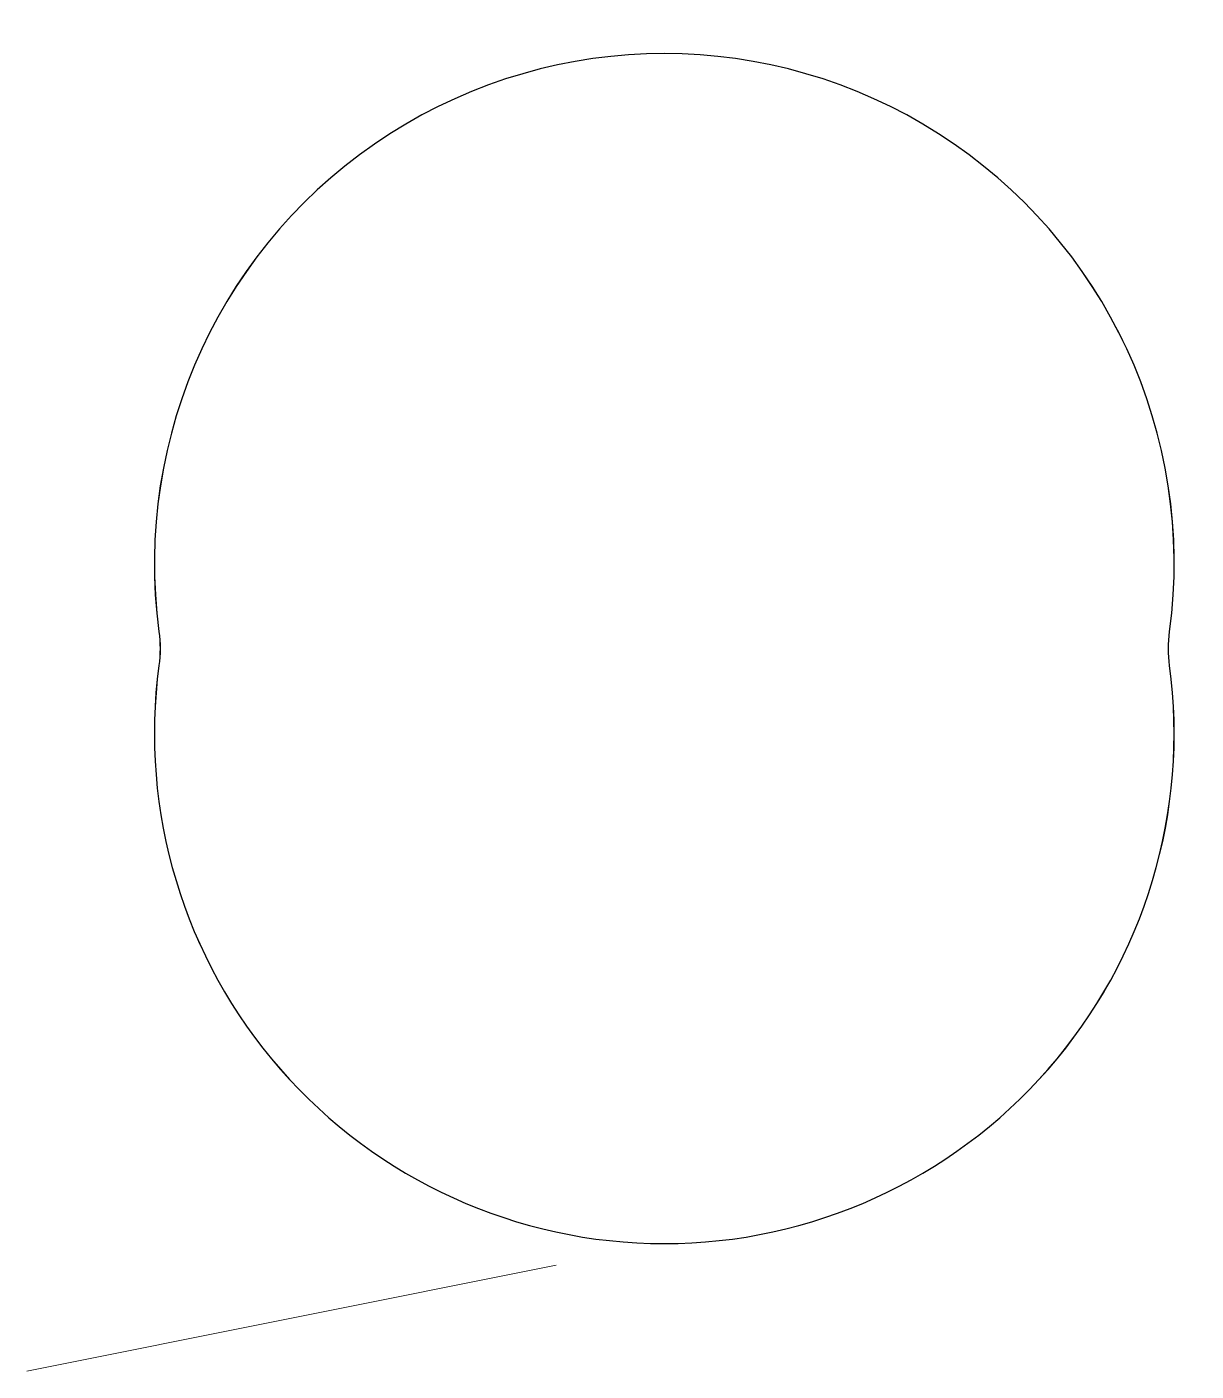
# Model space of a CAD drawing. Header units: millimetres. Extents: x 0 to 13.8, y 0 to 15.8.
import ezdxf

# ---------------------------------------------------------------- set-up
doc = ezdxf.new("R2010")
doc.units = ezdxf.units.MM
doc.linetypes.add('DASHDOT2', pattern=[12.7, 6.35, -3.175, 0, -3.175])
for name, color, linetype, lineweight, true_color in [('CAM ... GCodeMM', 7, 'Continuous', 20, 0xffffff), ('CAM ... GCodeMM ... normal', 8, 'Continuous', 20, 0x808080), ('CAM ... GCodeMM ... rapid', 150, 'DASHDOT2', 20, 0x0088ff), ('CAM ... GCodeMM ... source', 7, 'Continuous', 20, 0xffffff), ('layer 1', 30, 'Continuous', 25, 0xff7f00)]:
    doc.layers.add(name, color=color, linetype=linetype, lineweight=lineweight, true_color=true_color)

# ---------------------------------------------------------------- blocks, each defined once
blk = doc.blocks.new('CAMTOOLPATH$$GCodeMM$$Profile 1')
at = {"layer": 'CAM ... GCodeMM ... normal'}
for p, q in [((7.5, 1.5, 2), (7.5, 1.5, -4)), ((7.5, 1.5, -4), (7.5, 1.5, 2))]:
    blk.add_line(p, q, dxfattribs=at)
for centre, radius, start, end in [((7.5, 9.5, -4), 6, 352.3377, 187.6623), ((0.067, 8.5, -4), 1.5, 352.3377, 7.6623), ((14.933, 8.5, -4), 1.5, 172.3377, 187.6623), ((7.5, 7.5, -4), 6, 172.3377, 270), ((7.5, 7.5, -4), 6, 270, 7.6623)]:
    blk.add_arc(centre, radius, start, end, dxfattribs=at)
at = {"layer": 'CAM ... GCodeMM ... rapid'}
for p, q in [((0, 0, 100), (7.5, 1.5, 100)), ((7.5, 1.5, 100), (7.5, 1.5, 2)), ((7.5, 1.5, 2), (7.5, 1.5, 2)), ((7.5, 1.5, 2), (7.5, 1.5, 100))]:
    blk.add_line(p, q, dxfattribs=at)
at = {"layer": 'CAM ... GCodeMM ... source', "flags": 128}
blk.add_lwpolyline([(1.554, 8.3, 0.453948), (7.5, 1.5, 0.453948), (13.446, 8.3, -0.066966), (13.446, 8.7, 1.143544), (1.554, 8.7, -0.066966)], format="xyb", close=True, dxfattribs=at)

msp = doc.modelspace()

# ---------------------------------------------------------------- linework, layer by layer
at = {"layer": 'layer 1', "flags": 128}
msp.add_lwpolyline([(1.554, 8.3, 0.453948), (7.5, 1.5, 0.453948), (13.446, 8.3, -0.066966), (13.446, 8.7, 1.143544), (1.554, 8.7, -0.066966)], format="xyb", close=True, dxfattribs=at)

# ---------------------------------------------------------------- block references
at = {"layer": 'CAM ... GCodeMM'}
msp.add_blockref('CAMTOOLPATH$$GCodeMM$$Profile 1', (0, 0), dxfattribs=at)

doc.saveas('drawing.dxf')
